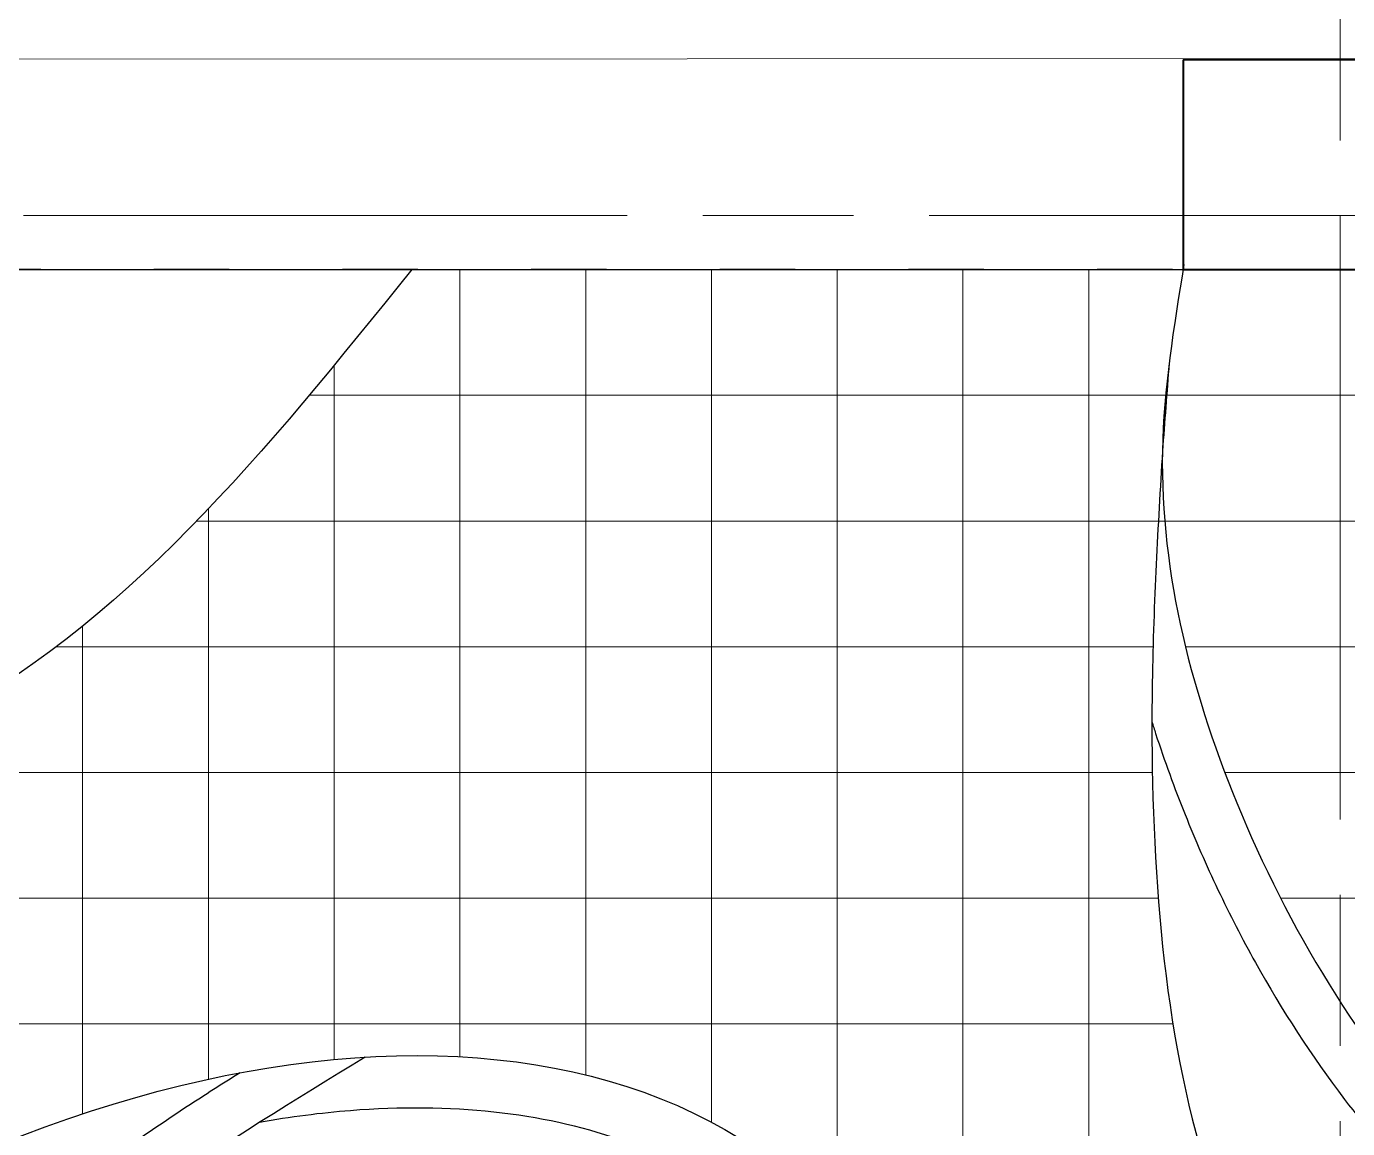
# Model space of a CAD drawing. Header units: inches. Extents: x -12 to 20935469, y -1604 to 24729220.
# Drawn here: x 20905721.5 to 20905847.6, y 24710650.9 to 24710756.1 of the extents above; entities that cross this region are included whole.
import ezdxf

# ---------------------------------------------------------------- set-up
doc = ezdxf.new("R2010")
doc.units = ezdxf.units.IN
doc.header["$LTSCALE"] = 0.03
doc.header["$MEASUREMENT"] = 0
for name, pattern in [('ACAD_ISO03W100', [30, 12, -18]), ('ACAD_ISO08W100', [36, 24, -3, 6, -3]), ('DASHED2', [0.375, 0.25, -0.125])]:
    doc.linetypes.add(name, pattern=pattern)
for name, color, linetype, lineweight in [('column', 1, 'Continuous', 40), ('Dot', 253, 'Continuous', 0), ('Grid Line', 252, 'Continuous', 18), ('Hatch', 253, 'Continuous', 15), ('hatch-1', 253, 'Continuous', 5), ('wind.', 150, 'Continuous', 20)]:
    doc.layers.add(name, color=color, linetype=linetype, lineweight=lineweight)

# ---------------------------------------------------------------- blocks, each defined once
blk = doc.blocks.new('fff')
at = {"layer": 'Grid Line', "color": 252, "linetype": 'ACAD_ISO08W100', "lineweight": 9, "ltscale": 80, "true_color": 0x939598}
for p, q in [((20832473.78, 24723521.11), (20832473.78, 24724698.79)), ((20833096.95, 24724010.75), (20830726.15, 24724010.75))]:
    blk.add_line(p, q, dxfattribs=at)

msp = doc.modelspace()

# ---------------------------------------------------------------- linework, layer by layer
at = {"linetype": 'ACAD_ISO03W100', "ltscale": 20}
msp.add_line((20906136.87, 24710732.86), (20905546.87, 24710732.86), dxfattribs=at)
msp.add_line((20905546.87, 24710732.86), (20906136.87, 24710732.86))
msp.add_ellipse((20905719.52, 24710574.52), major_axis=(80.07, 66.69), ratio=0.623715)
for points in [[(20905758.27, 24710732.86), (20905712.09, 24710689.11), (20905694.64, 24710681.63), (20905651.57, 24710660.06), (20905611.11, 24710639.33), (20905580.71, 24710604.85), (20905568.95, 24710578.62), (20905564.39, 24710532.85), (20905573.49, 24710497.9), (20905586.39, 24710475.43), (20905598.94, 24710460.98), (20905622.05, 24710443.44), (20905635.09, 24710436.95), (20905662.04, 24710429.23), (20905684.86, 24710432.38), (20905698.86, 24710437.29), (20905746.89, 24710458.68), (20905780.12, 24710478.13), (20905797.94, 24710490.38), (20905807.8, 24710495.97), (20905827.69, 24710500.12), (20905847.24, 24710496.44), (20905882.09, 24710470.5), (20905894.8, 24710445.43), (20905914.26, 24710416.7), (20905923.06, 24710406.14), (20905960.1, 24710377.85)], [(20905831.95, 24710733.34), (20905829.9, 24710715.52), (20905837.44, 24710680.91), (20905858.31, 24710648.38), (20905882.16, 24710630.17), (20905913.62, 24710619.37), (20905947.46, 24710619.69), (20905971.45, 24710628.34), (20906001.16, 24710637.72), (20906042.27, 24710637.77), (20906073.73, 24710628.49), (20906098, 24710604.35), (20906116.15, 24710556.32), (20906117.14, 24710524.91), (20906108.83, 24710495.11)]]:
    msp.add_spline(points, degree=3)
for points, knots in [([(20905830.54, 24710723.93), (20905830.33, 24710721.13), (20905830.12, 24710718.33), (20905829.9, 24710715.53), (20905829.48, 24710708.37), (20905828.26, 24710688.01), (20905830.39, 24710646.49), (20905849.83, 24710615.8), (20905886.12, 24710597.9), (20905932.81, 24710606.22), (20905953.59, 24710618.84), (20905964.52, 24710625.47), (20905964.57, 24710625.51), (20905964.61, 24710625.54), (20905964.66, 24710625.57)], [-8.42922, -8.42922, -8.42922, -8.42922, 0, 0, 0, 22.091874, 62.816557, 103.693956, 136.008992, 172.41505, 212.78334, 212.78334, 212.78334, 212.950574, 212.950574, 212.950574, 212.950574]), ([(20905828.9, 24710689.7), (20905829.02, 24710689.33), (20905829.13, 24710688.95), (20905830.1, 24710685.96), (20905831.04, 24710683.39), (20905833.04, 24710678.42), (20905834.08, 24710676.03), (20905836.32, 24710671.32), (20905837.51, 24710669), (20905841.31, 24710662.17), (20905844.14, 24710657.8), (20905849.32, 24710650.97), (20905851.48, 24710648.38), (20905856.74, 24710642.71), (20905859.92, 24710639.7), (20905866.65, 24710634.13), (20905870.2, 24710631.56), (20905877.28, 24710627.09), (20905880.79, 24710625.15), (20905887.99, 24710621.71), (20905891.68, 24710620.2), (20905899.47, 24710617.51), (20905903.57, 24710616.35), (20905910.46, 24710614.83), (20905913.21, 24710614.33), (20905918.75, 24710613.52), (20905921.55, 24710613.22), (20905929.97, 24710612.68), (20905935.64, 24710612.79), (20905942.2, 24710613.63), (20905943.16, 24710613.77), (20905944.12, 24710613.93)], [42.580605, 42.580605, 42.580605, 42.580605, 43.687588, 43.687588, 51.435491, 51.435491, 58.862027, 58.862027, 66.288563, 66.288563, 81.141635, 81.141635, 90.739869, 90.739869, 103.144023, 103.144023, 115.548177, 115.548177, 126.921577, 126.921577, 138.294976, 138.294976, 150.432306, 150.432306, 158.355744, 158.355744, 166.279181, 166.279181, 182.126056, 182.126056, 184.858881, 184.858881, 184.858881, 184.858881]), ([(20905753.84, 24710657.69), (20905740.43, 24710649.51), (20905718.95, 24710636.4), (20905697.39, 24710605.32), (20905677.47, 24710583.58), (20905654.78, 24710570.18), (20905641.32, 24710566.47), (20905634.9, 24710566.67)], [0, 0, 0, 0, 46.365116, 74.323154, 112.577133, 133.675989, 152.9839, 152.9839, 152.9839, 152.9839]), ([(20905741.89, 24710656.2), (20905740.21, 24710655.14), (20905738.53, 24710654.07), (20905732.11, 24710649.86), (20905727.44, 24710646.58), (20905721.19, 24710641.54), (20905719.42, 24710640.03), (20905716.13, 24710637.04), (20905714.6, 24710635.56), (20905711.86, 24710632.71), (20905710.65, 24710631.38), (20905708.3, 24710628.67), (20905707.16, 24710627.3), (20905703.82, 24710623.15), (20905701.69, 24710620.34), (20905698.24, 24710615.78), (20905696.9, 24710614.01), (20905694.49, 24710610.91), (20905693.42, 24710609.56), (20905691.25, 24710606.9), (20905690.16, 24710605.58), (20905686.82, 24710601.69), (20905684.53, 24710599.18), (20905677.44, 24710591.95), (20905672.42, 24710587.55), (20905664.9, 24710582.28), (20905662.72, 24710580.89), (20905658.83, 24710578.67), (20905657.15, 24710577.78), (20905654.3, 24710576.42), (20905653.16, 24710575.9), (20905649.68, 24710574.45), (20905647.33, 24710573.61), (20905642.66, 24710572.34), (20905640.34, 24710571.91), (20905637.69, 24710571.71), (20905637.31, 24710571.69), (20905636.94, 24710571.67)], [10.742158, 10.742158, 10.742158, 10.742158, 16.567253, 16.567253, 33.134506, 33.134506, 39.853052, 39.853052, 45.978726, 45.978726, 51.167156, 51.167156, 56.355586, 56.355586, 66.732446, 66.732446, 73.412089, 73.412089, 78.644912, 78.644912, 83.877734, 83.877734, 94.343379, 94.343379, 115.274668, 115.274668, 123.475505, 123.475505, 129.530194, 129.530194, 133.509374, 133.509374, 141.467732, 141.467732, 149.426091, 149.426091, 150.75327, 150.75327, 150.75327, 150.75327]), ([(20905795.75, 24710638.01), (20905793.55, 24710640.65), (20905790.97, 24710642.97), (20905785.07, 24710646.93), (20905781.74, 24710648.57), (20905774.41, 24710651.1), (20905770.39, 24710651.98), (20905761.8, 24710652.91), (20905757.22, 24710652.96), (20905749.6, 24710652.36), (20905746.7, 24710651.98), (20905743.74, 24710651.46)], [0, 0, 0, 0, 0.1807518, 0.1807518, 0.3615035, 0.3615035, 0.5422553, 0.5422553, 0.7230071, 0.7230071, 0.8299098, 0.8299098, 0.8299098, 0.8299098])]:
    msp.add_open_spline(points, degree=3, knots=knots)
at = {"layer": 'column', "lineweight": 40, "ltscale": 20}
msp.add_lwpolyline([(20905831.87, 24710752.86), (20905831.87, 24710732.86), (20905861.87, 24710732.86), (20905861.87, 24710752.86)], close=True, dxfattribs=at)
at = {"layer": 'Dot', "color": 0, "linetype": 'DASHED2', "lineweight": 20, "ltscale": 3000}
msp.add_line((20906136.87, 24710732.86), (20905546.87, 24710732.86), dxfattribs=at)
at = {"layer": 'Hatch'}
for p, q in [((20905774.87, 24710732.86), (20905774.87, 24710655.98)), ((20905786.87, 24710732.86), (20905786.87, 24710651.46)), ((20905798.87, 24710732.86), (20905798.87, 24710642.05)), ((20905810.87, 24710732.86), (20905810.87, 24710527.18)), ((20905822.87, 24710732.86), (20905822.87, 24710533.49)), ((20905748.49, 24710720.86), (20905948.39, 24710720.86)), ((20905737.74, 24710708.86), (20905959.28, 24710708.86)), ((20905724.34, 24710696.86), (20905829, 24710696.86)), ((20905702.54, 24710684.86), (20905828.94, 24710684.86)), ((20905676.36, 24710672.86), (20905829.5, 24710672.86)), ((20905653.22, 24710660.86), (20905830.9, 24710660.86))]:
    msp.add_line(p, q, dxfattribs=at)
at = {"layer": 'Hatch', "lineweight": 0}
msp.add_lwpolyline([(20904405.37, 24710873.16), (20905227.32, 24710873.16), (20905227.32, 24711188.05), (20905406.87, 24711187.87), (20905406.87, 24710873.02), (20906240.87, 24710872.98), (20906240.87, 24710753), (20906136.87, 24710753), (20905861.87, 24710753), (20905546.87, 24710752.86), (20905546.87, 24710611.85), (20905227.32, 24710611.85), (20905227.32, 24710753), (20904405.37, 24710752.82)], close=True, dxfattribs=at)
at = {"layer": 'hatch-1'}
for p, q in [((20905762.87, 24710732.86), (20905762.87, 24710657.72)), ((20905750.87, 24710723.71), (20905750.87, 24710657.47)), ((20905738.87, 24710710.02), (20905738.87, 24710655.59)), ((20905726.87, 24710698.83), (20905726.87, 24710652.28)), ((20905832.1, 24710696.86), (20905972.92, 24710696.86)), ((20905835.86, 24710684.86), (20905994.84, 24710684.86)), ((20905841.18, 24710672.86), (20906090, 24710672.86))]:
    msp.add_line(p, q, dxfattribs=at)

# ---------------------------------------------------------------- block references
at = {"layer": 'wind.', "lineweight": 5}
msp.add_blockref('fff', (73373.09, -13272.74), dxfattribs=at)

doc.saveas('drawing.dxf')
